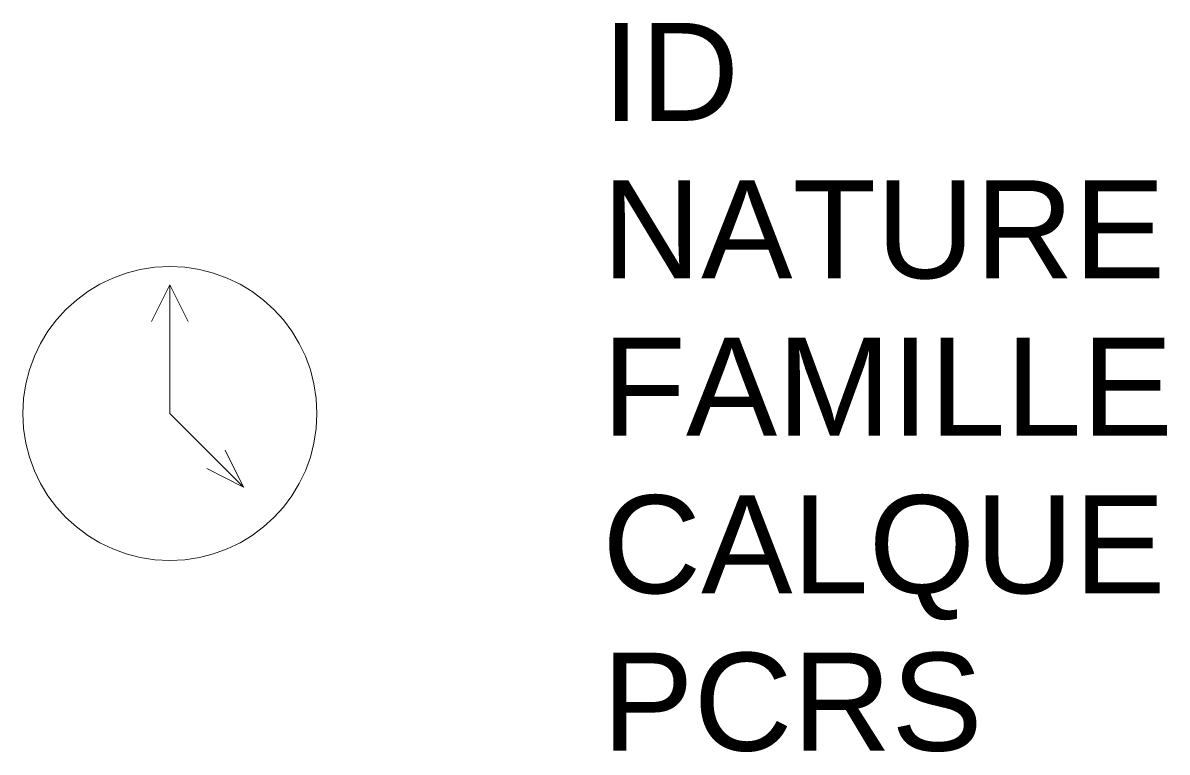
# Model space of a CAD drawing. Header units: metres. Extents: x 3121.75 to 3124.08, y 1790.17 to 1791.66.
import ezdxf

# ---------------------------------------------------------------- set-up
doc = ezdxf.new("R2010")
doc.units = ezdxf.units.M
doc.linetypes.add('Socle_Continu', pattern=[2.5, 2.5, 0])
doc.layers.add('MOBUR_SCS', color=251, linetype='Socle_Continu', lineweight=13)
doc.styles.get("Standard").update_dxf_attribs({"font": 'arial.ttf'})

msp = doc.modelspace()

# ---------------------------------------------------------------- linework, layer by layer
at = {"layer": 'MOBUR_SCS', "linetype": 'Socle_Continu'}
for p, q in [((3122.0117, 1791.0532), (3122.0492, 1791.1282)), ((3122.0492, 1790.8657), (3122.0492, 1791.1282)), ((3122.0492, 1791.1282), (3122.0867, 1791.0532)), ((3122.0492, 1790.8657), (3122.1992, 1790.7157)), ((3122.1617, 1790.7907), (3122.1992, 1790.7157)), ((3122.1992, 1790.7157), (3122.1242, 1790.7532))]:
    msp.add_line(p, q, dxfattribs=at)
msp.add_circle((3122.0492, 1790.8657), 0.3, dxfattribs=at)

# ---------------------------------------------------------------- texts
at = {"layer": 'MOBUR_SCS', "linetype": 'Socle_Continu', "flags": 9}
for tag, p, s in [('ID', (3122.9312, 1791.4628), 'NP_0925'), ('NATURE', (3122.9312, 1791.1415), 'Horodateur'), ('FAMILLE', (3122.9312, 1790.8202), 'Mobilier urbain'), ('CALQUE', (3122.9312, 1790.4989), 'MOBUR_SCS'), ('PCRS', (3122.9312, 1790.1776), 'HabillageSymbole')]:
    msp.add_attdef(tag, p, s, height=0.2, dxfattribs=at)

doc.saveas('drawing.dxf')
